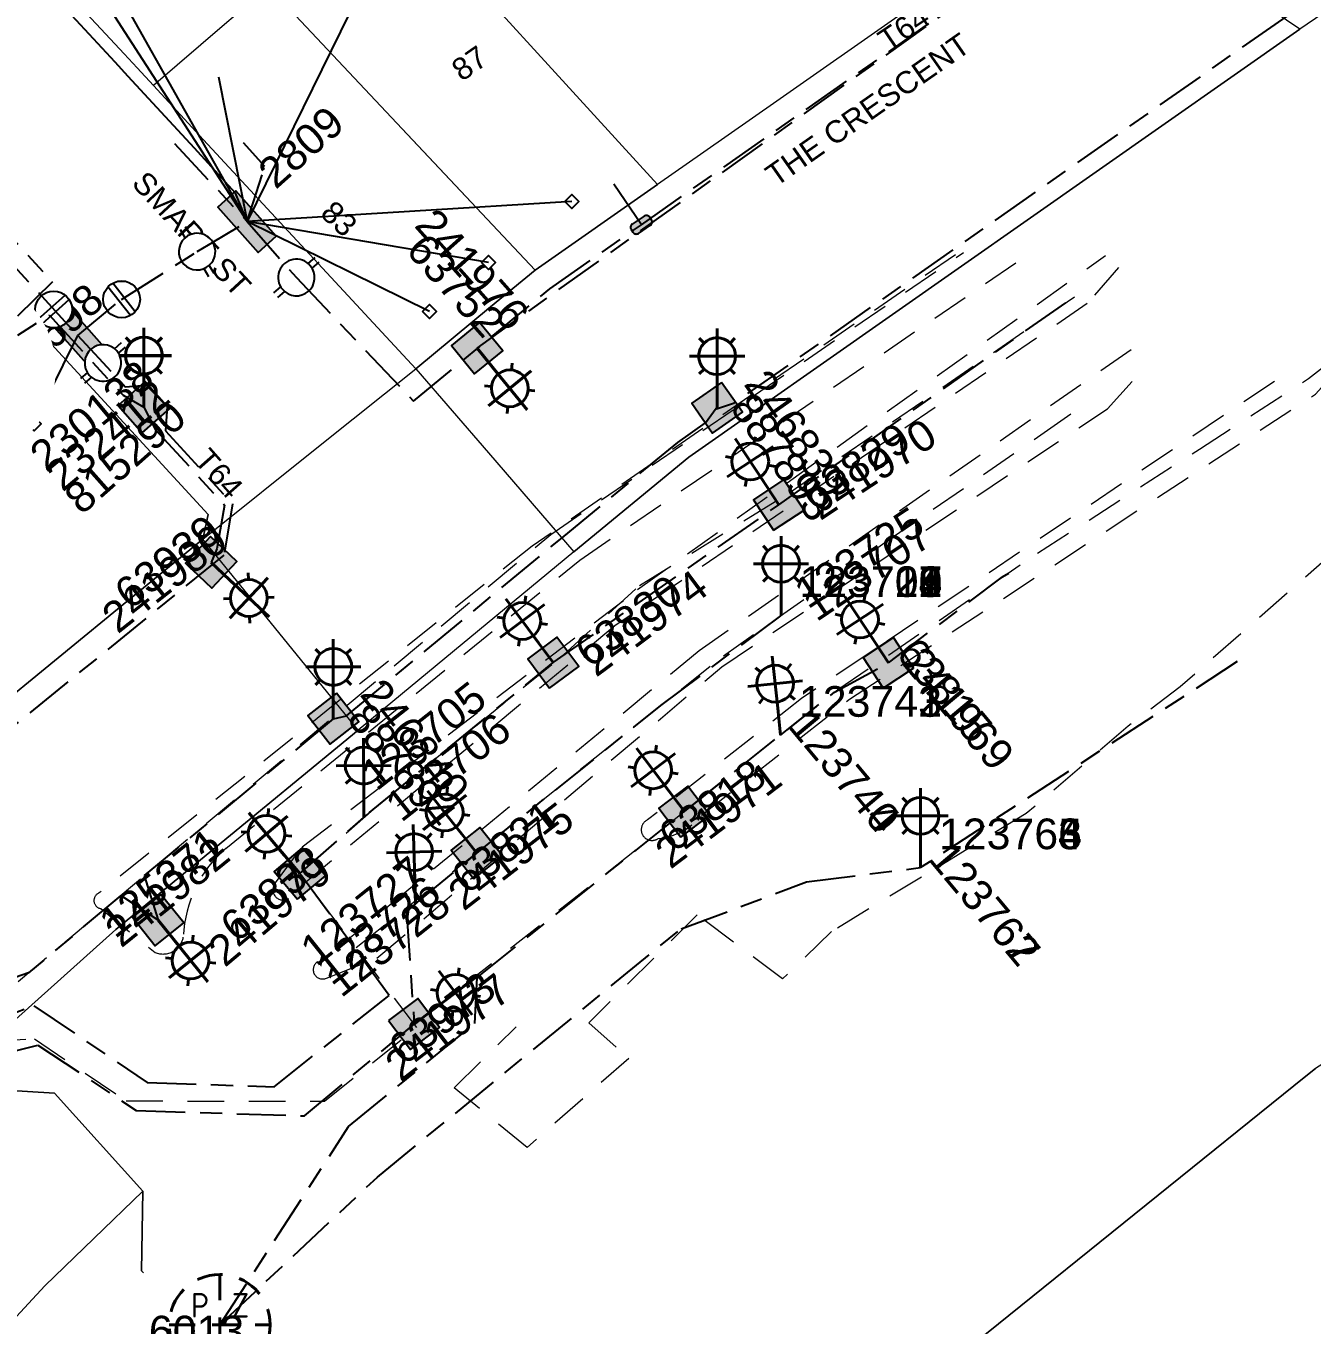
# Model space of a CAD drawing. Header units: metres. Extents: x 309980 to 311407, y 6249141 to 6251386.
# Drawn here: x 311013.8 to 311118.6, y 6250119.6 to 6250225.4 of the extents above; entities that cross this region are included whole.
import ezdxf
from ezdxf.enums import TextEntityAlignment as Align

# ---------------------------------------------------------------- set-up
doc = ezdxf.new("R2010")
doc.units = ezdxf.units.M
doc.linetypes.add('Cable Exist UG', pattern=[8.2, 4, -1.2, 1.8, -1.2])
doc.linetypes.add('Dash', pattern=[5, 3, -2])
doc.layers.get('0').update_dxf_attribs({"color": 6})
for name, color, linetype, lineweight in [('Cadastre Buildings_SP_EXT', 9, 'Continuous', 5), ('Cadastre Developer_SP_EXT', 9, 'Continuous', 5), ('Cadastre Land Parcels_SP_EXT', 9, 'Continuous', 5), ('Cadastre Roads_SP_EXT', 9, 'Continuous', 5)]:
    doc.layers.add(name, color=color, linetype=linetype, lineweight=lineweight)
for name, color, linetype in [('Equip_LV_EXT', 7, 'Continuous'), ('Equip_SL_EXT', 7, 'Continuous'), ('Equip_SP_SL_EXT', 7, 'Continuous'), ('Mains_LV_EXT', 7, 'Continuous'), ('Mains_SL_EXT', 7, 'Continuous'), ('Services_SP_EXT', 7, 'Continuous'), ('SupportsUG_SP_LV_EXT', 7, 'Continuous'), ('SupportsUG_SP_LV_SL_EXT', 7, 'Continuous')]:
    doc.layers.add(name, color=color, linetype=linetype)
doc.styles.add('COLUMN_LABEL', font='arial.ttf')
doc.styles.add('iecARIAL', font='arial.ttf', dxfattribs={"height": 2})
doc.styles.add('IESYMBOL1', font='isocp.shx')
doc.styles.add('POLE_LABEL', font='arial.ttf')
doc.styles.add('SLCP_LABEL', font='arial.ttf', dxfattribs={"height": 3.5})
doc.styles.get("Standard").update_dxf_attribs({"font": 'arial.ttf'})

# ---------------------------------------------------------------- blocks, each defined once
blk = doc.blocks.new('COLUMN_EXT')
blk.add_hatch(color=256).paths.add_polyline_path([(-1.49, 1.48), (-1.49, -1.49), (1.48, -1.49), (1.48, 1.48)])
blk.add_lwpolyline([(-1.49, -1.49), (1.48, -1.49), (1.48, 1.48), (-1.49, 1.48)], close=True)
for tag, height, style, flags, p in [('ASSET_NUM', 2.5, 'COLUMN_LABEL', 8, (2, 2)), ('STRUCTURE_PLANT_NUMBER', 0.2, 'POLE_LABEL', 9, (1.81, 0.03)), ('STREET_CODE', 0.2, 'COLUMN_LABEL', 9, (1.81, -0.2))]:
    blk.add_attdef(tag, text='', height=height, dxfattribs=dict(style=style, flags=flags)).set_placement(p, align=Align.MIDDLE_LEFT)
at = {"flags": 9}
for tag, p in [('COLUMN_TYPE', (1.81, -0.4)), ('OWNED_BY', (1.81, -0.6)), ('STATE', (1.81, -0.8)), ('USAGE', (1.81, -1)), ('STREETNAME', (1.81, -1.6)), ('SUBURB', (1.81, -1.8)), ('LEGEND', (1.81, -1.2)), ('LOCATION', (1.81, -1.4)), ('NOTES', (1.81, -2))]:
    blk.add_attdef(tag, text='', height=0.2, dxfattribs=at).set_placement(p, align=Align.MIDDLE_LEFT)
at = {"flags": 1}
blk.add_attdef('Z', (1.81, -2.35), '', height=0.2, dxfattribs=at)
blk = doc.blocks.new('PILLAR_EXT')
blk.add_hatch(color=256).paths.add_polyline_path([(-2.475, 0.99), (-2.475, -0.99), (2.475, -0.99), (2.475, 0.99)])
blk.add_lwpolyline([(-2.475, -0.99), (2.475, -0.99), (2.475, 0.99), (-2.475, 0.99)], close=True)
at = {"style": 'iecARIAL', "flags": 8}
blk.add_attdef('ASSET_NUM', (1.5, 3.5), '', height=2.5, dxfattribs=at)
for tag, p, flags in [('OWNED_BY', (0, -0.2), 9), ('STATE', (0, -0.4), 9), ('SUPPORT_TYPE', (0, -0.6), 9), ('USAGE', (0, -0.8), 9), ('LEGEND', (0, -1), 9), ('LOCATION', (0, -1.2), 9), ('STREETNAME', (0, -1.8), 9), ('SUBURB', (0, -2), 1), ('NOTES', (0, -1.4), 9), ('PARENT', (0, -1.6), 9)]:
    blk.add_attdef(tag, p, '', height=0.2, dxfattribs=dict(flags=flags))
blk = doc.blocks.new('SL_LANTERN_EXT')
at = {"lineweight": 40}
for p, q in [((0, 1.97), (0, 6.47)), ((-1.46, 5.68), (-1.06, 5.28)), ((1.46, 5.68), (1.06, 5.28)), ((-2.25, 4.22), (2.25, 4.22)), ((-1.46, 2.76), (-1.06, 3.16)), ((0, 0), (0, 2.72)), ((1.46, 2.76), (1.06, 3.16))]:
    blk.add_line(p, q, dxfattribs=at)
blk.add_circle((0, 4.22), 1.5, dxfattribs=at)
at = {"style": 'iecARIAL', "flags": 8}
blk.add_attdef('ASSET_NUM', (1.5, 1.5), '', height=2.5, dxfattribs=at)
for tag, p, height, flags in [('CONSTRUCTED_VOLTAGE', (0.98, -0.65), 0.2, 9), ('CONTROL_TYPE', (0.98, -0.85), 0.2, 9), ('LANTERN_PURPOSE', (0.98, -1.05), 0.2, 9), ('LANTERN_TYPE', (0.98, -1.25), 0.2, 9), ('LNUMBER', (2.18, -3.25), 2.5, 8), ('OPERATING_VOLTAGE', (0.98, -1.65), 0.2, 9), ('ORIENTATION', (0.98, -1.85), 0.2, 9), ('OWNED_BY', (0.98, -2.05), 0.2, 9), ('STATE', (0.98, -2.25), 0.2, 9), ('NO_PHASES', (0.98, -1.45), 0.2, 9), ('USAGE', (0.98, -2.45), 0.2, 9), ('CEXIST', (0.98, -2.65), 0.2, 9), ('CNEW', (0.98, -2.85), 0.2, 9), ('CNUMBER', (0.98, -3.05), 0.2, 9), ('CREMOVE', (0.98, -3.25), 0.2, 9), ('CREPLACE', (0.98, -3.45), 0.2, 9), ('LKINGHEIGHT', (0.98, -3.65), 0.2, 9), ('LBRACKET', (0.98, -3.85), 0.2, 9), ('LBRACKETVOCAB', (0.98, -4.05), 0.2, 9), ('LCATEGORY', (0.98, -4.25), 0.2, 9), ('LCHARGE1', (0.98, -4.45), 0.2, 9), ('LCHARGE1PERCENT', (0.98, -4.65), 0.2, 9), ('LCHARGE2', (0.98, -4.85), 0.2, 9), ('LCHARGE2PERCENT', (0.98, -5.05), 0.2, 9), ('LCHARGE3', (0.98, -5.25), 0.2, 9), ('LCHARGE3PERCENT', (0.98, -5.45), 0.2, 9), ('LEXIST', (0.98, -5.65), 0.2, 9), ('LLAMP', (0.98, -5.85), 0.2, 9), ('LLAMPVOCAB', (0.98, -6.05), 0.2, 9), ('LMAST', (0.98, -6.25), 0.2, 9), ('LMASTVOCAB', (0.98, -6.45), 0.2, 9), ('LNEW', (0.98, -6.65), 0.2, 9), ('LANTNUMBER', (0.98, -6.85), 0.2, 9), ('LOUTREACH', (0.98, -7.25), 0.2, 9), ('LOUTREACHVOCAB', (0.98, -7.45), 0.2, 9), ('LRATECODE', (0.98, -7.65), 0.2, 9), ('LREMOVE', (0.98, -7.85), 0.2, 9), ('LREPLACE', (0.98, -8.05), 0.2, 9), ('LTYPE', (0.98, -8.25), 0.2, 9), ('LTYPEVOCAB', (0.98, -8.45), 0.2, 9), ('LEGEND', (0.98, -8.65), 0.2, 9), ('STREETNAME', (0.98, -9.25), 0.2, 9), ('SUBURB', (0.98, -9.45), 0.2, 1), ('LOCATION', (0.98, -8.85), 0.2, 9), ('NOTES', (0.98, -9.05), 0.2, 9)]:
    blk.add_attdef(tag, p, '', height=height, dxfattribs=dict(flags=flags))
blk = doc.blocks.new('CCP_EXT')
at = {"flags": 9}
for tag, p in [('STATE', (0, -1.8)), ('USAGE', (0, -1.2)), ('LEGEND', (0, -1.4)), ('LIFE_SUPPORT', (0, -1.6)), ('NOTES', (0, -2))]:
    blk.add_attdef(tag, text='', height=0.2, dxfattribs=at).set_placement(p, align=Align.MIDDLE_LEFT)
blk.add_wipeout([(0, 0.57), (0.57, 0), (0, -0.57), (-0.57, 0)])
blk.add_lwpolyline([(-0.57, 0), (0, 0.57), (0.57, 0), (0, -0.57), (-0.57, 0)])
at = {"flags": 1}
blk.add_attdef('Z', (0, 0), '', height=0.2, dxfattribs=at)
at = {"flags": 9}
for tag, p in [('CCP_TYPE', (0, 0)), ('CONSTRUCTED_VOLTAGE', (0, -0.2)), ('OPERATING_VOLTAGE', (0, -0.6)), ('ORIENTATION', (0, -0.8)), ('OWNED_BY', (0, -1)), ('NO_PHASES', (0, -0.4))]:
    blk.add_attdef(tag, text='', height=0.2, dxfattribs=at).set_placement(p, align=Align.MIDDLE_LEFT)
blk = doc.blocks.new('LV_STJ_EXT')
h = blk.add_hatch(color=256)
edge = h.paths.add_edge_path()
edge.add_ellipse((-0.59, 0.13), major_axis=(0.226, 0.226), ratio=1, start_angle=45, end_angle=135)
edge.add_line((-0.91, 0.13), (-0.91, -0.13))
edge.add_ellipse((-0.59, -0.13), major_axis=(0.226, 0.226), ratio=1, start_angle=135, end_angle=225)
edge.add_line((-0.59, -0.45), (0.59, -0.45))
edge.add_ellipse((0.59, -0.13), major_axis=(-0.226, 0.226), ratio=1, start_angle=135, end_angle=225)
edge.add_line((0.91, -0.13), (0.91, 0.13))
edge.add_ellipse((0.59, 0.13), major_axis=(-0.226, 0.226), ratio=1, start_angle=225, end_angle=315)
edge.add_line((0.59, 0.45), (-0.59, 0.45))
blk.add_lwpolyline([(-0.91, 0.13), (-0.91, -0.13, 0.414214), (-0.59, -0.45), (0.59, -0.45, 0.414214), (0.91, -0.13), (0.91, 0.13, 0.414214), (0.59, 0.45), (-0.59, 0.45, 0.414214)], format="xyb", close=True)
at = {"flags": 1}
blk.add_attdef('Z', (0, 0), '', height=0.2, dxfattribs=at)
at = {"flags": 9}
for tag, p in [('ORIENTATION', (0, 0)), ('USAGE', (0, -0.2)), ('LEGEND', (0, -0.4)), ('NOTES', (0, -0.6))]:
    blk.add_attdef(tag, text='', height=0.2, dxfattribs=at).set_placement(p, align=Align.MIDDLE_LEFT)
blk = doc.blocks.new('LV_UG_LINKS_OPEN_EXT')
for p, q in [((-0.25, 1.47), (-0.25, 2.22)), ((0.25, 1.47), (0.25, 2.22)), ((-0.25, -1.47), (-0.25, -2.22)), ((0.25, -1.47), (0.25, -2.22))]:
    blk.add_line(p, q)
at = {"flags": 9}
for tag, p in [('ACTUAL_STATUS', (0, 0)), ('CONSTRUCTED_VOLTAGE', (0, -0.2)), ('OPERATING_VOLTAGE', (0, -0.6)), ('ORIENTATION', (0, -0.8)), ('STATE', (0, -1)), ('NO_PHASES', (0, -0.4)), ('SWITCH_TYPE', (0, -1.2)), ('USAGE', (0, -1.4)), ('NOTES', (0, -1.6))]:
    blk.add_attdef(tag, text='', height=0.2, dxfattribs=at).set_placement(p, align=Align.MIDDLE_LEFT)
at = {"flags": 1}
blk.add_attdef('Z', (0, 0), '', height=0.2, dxfattribs=at)
blk.add_wipeout([(-0.25, 1.47), (-0.43, 1.43), (-0.61, 1.36), (-0.77, 1.28), (-0.93, 1.17), (-1.07, 1.05), (-1.19, 0.9), (-1.29, 0.75), (-1.38, 0.58), (-1.44, 0.4), (-1.48, 0.22), (-1.49, 0.03), (-1.49, -0.16), (-1.45, -0.34), (-1.4, -0.52), (-1.32, -0.69), (-1.23, -0.85), (-1.11, -1), (-0.98, -1.13), (-0.83, -1.24), (-0.66, -1.34), (-0.49, -1.41), (-0.31, -1.46), (-0.13, -1.49), (0.06, -1.49), (0.25, -1.47), (0.43, -1.43), (0.61, -1.36), (0.77, -1.28), (0.93, -1.17), (1.07, -1.05), (1.19, -0.9), (1.29, -0.75), (1.38, -0.58), (1.44, -0.4), (1.48, -0.22), (1.49, -0.03), (1.49, 0.16), (1.45, 0.34), (1.4, 0.52), (1.32, 0.69), (1.23, 0.85), (1.11, 1), (0.98, 1.13), (0.83, 1.24), (0.66, 1.34), (0.49, 1.41), (0.31, 1.46), (0.13, 1.49), (-0.06, 1.49)])
blk.add_lwpolyline([(0, -1.49, 1), (0, 1.49, 1)], format="xyb", close=True)
blk = doc.blocks.new('LV_UG_LINKS_CLOSED_EXT')
blk.add_wipeout([(-1.06, 1.06), (-1.18, 0.92), (-1.29, 0.76), (-1.37, 0.59), (-1.43, 0.42), (-1.48, 0.23), (-1.49, 0.05), (-1.49, -0.14), (-1.46, -0.33), (-1.41, -0.51), (-1.33, -0.68), (-1.24, -0.84), (-1.12, -0.99), (-0.99, -1.12), (-0.84, -1.24), (-0.68, -1.33), (-0.51, -1.41), (-0.33, -1.46), (-0.14, -1.49), (0.05, -1.49), (0.23, -1.48), (0.42, -1.43), (0.59, -1.37), (0.76, -1.29), (0.92, -1.18), (1.06, -1.06), (1.18, -0.92), (1.29, -0.76), (1.37, -0.59), (1.43, -0.42), (1.48, -0.23), (1.49, -0.05), (1.49, 0.14), (1.46, 0.33), (1.41, 0.51), (1.33, 0.68), (1.24, 0.84), (1.12, 0.99), (0.99, 1.12), (0.84, 1.24), (0.68, 1.33), (0.51, 1.41), (0.33, 1.46), (0.14, 1.49), (-0.05, 1.49), (-0.23, 1.48), (-0.42, 1.43), (-0.59, 1.37), (-0.76, 1.29), (-0.92, 1.18)])
for p, q in [((-0.25, -1.48), (-0.25, 1.48)), ((0.25, -1.48), (0.25, 1.48))]:
    blk.add_line(p, q)
blk.add_circle((0, 0), 1.5)
at = {"flags": 9}
for tag, p in [('ACTUAL_STATUS', (0, 0)), ('CONSTRUCTED_VOLTAGE', (0, -0.2)), ('OPERATING_VOLTAGE', (0, -0.6)), ('ORIENTATION', (0, -0.8)), ('STATE', (0, -1)), ('NO_PHASES', (0, -0.4)), ('SWITCH_TYPE', (0, -1.2)), ('USAGE', (0, -1.4)), ('NOTES', (0, -1.6))]:
    blk.add_attdef(tag, text='', height=0.2, dxfattribs=at).set_placement(p, align=Align.MIDDLE_LEFT)
at = {"flags": 1}
blk.add_attdef('Z', (0, 0), '', height=0.2, dxfattribs=at)
blk = doc.blocks.new('SLCP_ZELL_EXT')
blk.add_wipeout([(-0.24, 7.5), (-0.71, 7.47), (-1.17, 7.41), (-1.64, 7.32), (-2.09, 7.21), (-2.54, 7.06), (-2.98, 6.89), (-3.41, 6.69), (-3.82, 6.46), (-4.22, 6.21), (-4.6, 5.93), (-4.96, 5.63), (-5.31, 5.31), (-5.63, 4.96), (-5.93, 4.6), (-6.21, 4.22), (-6.46, 3.82), (-6.69, 3.41), (-6.89, 2.98), (-7.06, 2.54), (-7.21, 2.09), (-7.32, 1.64), (-7.41, 1.17), (-7.47, 0.71), (-7.5, 0.24), (-7.5, -0.24), (-7.47, -0.71), (-7.41, -1.17), (-7.32, -1.64), (-7.21, -2.09), (-7.06, -2.54), (-6.89, -2.98), (-6.69, -3.41), (-6.46, -3.82), (-6.21, -4.22), (-5.93, -4.6), (-5.63, -4.96), (-5.31, -5.31), (-4.96, -5.63), (-4.6, -5.93), (-4.22, -6.21), (-3.82, -6.46), (-3.41, -6.69), (-2.98, -6.89), (-2.54, -7.06), (-2.09, -7.21), (-1.64, -7.32), (-1.17, -7.41), (-0.71, -7.47), (-0.24, -7.5), (0.24, -7.5), (0.71, -7.47), (1.17, -7.41), (1.64, -7.32), (2.09, -7.21), (2.54, -7.06), (2.98, -6.89), (3.41, -6.69), (3.82, -6.46), (4.22, -6.21), (4.6, -5.93), (4.96, -5.63), (5.31, -5.31), (5.63, -4.96), (5.93, -4.6), (6.21, -4.22), (6.46, -3.82), (6.69, -3.41), (6.89, -2.98), (7.06, -2.54), (7.21, -2.09), (7.32, -1.64), (7.41, -1.17), (7.47, -0.71), (7.5, -0.24), (7.5, 0.24), (7.47, 0.71), (7.41, 1.17), (7.32, 1.64), (7.21, 2.09), (7.06, 2.54), (6.89, 2.98), (6.69, 3.41), (6.46, 3.82), (6.21, 4.22), (5.93, 4.6), (5.63, 4.96), (5.31, 5.31), (4.96, 5.63), (4.6, 5.93), (4.22, 6.21), (3.82, 6.46), (3.41, 6.69), (2.98, 6.89), (2.54, 7.06), (2.09, 7.21), (1.64, 7.32), (1.17, 7.41), (0.71, 7.47), (0.24, 7.5)])
at = {"linetype": 'Dash', "lineweight": 40, "ltscale": 0.7}
for p, q in [((0, 4.11), (0, -4.11)), ((-4.11, 0), (4.11, 0))]:
    blk.add_line(p, q, dxfattribs=at)
blk.add_circle((0, 0), 4.11, dxfattribs=at)
at = {"lineweight": 40, "style": 'IESYMBOL1'}
for s, p in [('P', (-1.6, 0)), ('Z', (1.7, 0)), ('60', (-1.61, -3.31))]:
    blk.add_text(s, height=2, dxfattribs=at).set_placement(p, align=Align.BOTTOM_CENTER)
at = {"style": 'SLCP_LABEL'}
for tag, height, flags, p in [('ASSET_NUM', 2.5, 8, (2, 2)), ('STREET_CODE', 0.2, 9, (0, -0.2))]:
    blk.add_attdef(tag, text='', height=height, dxfattribs=dict(at, flags=flags)).set_placement(p, align=Align.MIDDLE_LEFT)
at = {"flags": 1}
blk.add_attdef('Z', (0, 0), '', height=0.2, dxfattribs=at)
at = {"flags": 9}
for tag, p in [('CONSTRUCTED_VOLTAGE', (0, -0.4)), ('CONTROL_TYPE', (0, -0.6)), ('OPERATING_VOLTAGE', (0, -1)), ('NO_PHASES', (0, -0.8)), ('ORIENTATION', (0, -1.2)), ('OWNED_BY', (0, -1.4)), ('STATE', (0, -2)), ('USAGE', (0, -1.6)), ('LOCATION', (0, -1.8)), ('NOTES', (0, -2.2))]:
    blk.add_attdef(tag, text='', height=0.2, dxfattribs=at).set_placement(p, align=Align.MIDDLE_LEFT)

msp = doc.modelspace()

# ---------------------------------------------------------------- linework, layer by layer
at = {"layer": 'Cadastre Developer_SP_EXT', "linetype": 'Dash'}
for points in [[(311103.85, 6250199.01), (311068.65, 6250174.47), (311037.93, 6250149.21)], [(311045.44, 6250144.07), (311068.06, 6250161.86), (311079.95, 6250171.32), (311096.22, 6250182.44), (311109.42, 6250190.91), (311118.32, 6250196.68), (311120.4, 6250198.31)], [(311068.86, 6250161.08), (311080.91, 6250170.54), (311118.87, 6250195.39), (311120.92, 6250197.66)], [(311038.29, 6250147.82), (311042.4, 6250149.43), (311070.52, 6250173.19), (311101.93, 6250194.2), (311104.62, 6250197.14)], [(311115.54, 6250196.44), (311077.01, 6250170.6), (311064.44, 6250160.7)], [(311040.7, 6250150.31), (311051.2, 6250158.56), (311059.38, 6250165.14), (311070.64, 6250174.08), (311083.61, 6250183.17), (311096.5, 6250192.08), (311099.91, 6250194.47)], [(311019.91, 6250153.48), (311024.32, 6250149.91)]]:
    msp.add_lwpolyline(points, dxfattribs=at)
for points in [[(311064.44, 6250160.7, 0.436812), (311064.06, 6250159.47)], [(311065.32, 6250159.19, 0.20112), (311068.86, 6250161.08)], [(311064.06, 6250159.47, 0.436821), (311065.32, 6250159.19)], [(311026.64, 6250151.24, -0.207445), (311030.09, 6250158.39)], [(311035.23, 6250154.31, -0.816623), (311034.07, 6250155.47)], [(311019.78, 6250154.76, 0.778285), (311019.91, 6250153.48)], [(311024.32, 6250149.91, 0.493234), (311026.64, 6250151.24)], [(311037.58, 6250149.15, 0.950491), (311038.29, 6250147.82)]]:
    msp.add_lwpolyline(points, format="xyb", dxfattribs=at)
at = {"layer": 'Cadastre Land Parcels_SP_EXT', "linetype": 'Continuous'}
for points in [[(311140.52, 6250240.77), (311117.62, 6250225.13), (311067.83, 6250190.27), (311058.46, 6250182.54), (311040.88, 6250168.03), (311028.79, 6250158.09), (311021.14, 6250151.79), (311006.86, 6250139.02), (311016.13, 6250138.43), (311023.32, 6250130.45), (311023.22, 6250123.97), (311026.13, 6250120.9), (311028.89, 6250117.99), (311015.57, 6250106.07), (311014.52, 6250105.01), (310991.43, 6250081.78)], [(310968.35, 6250018.66), (311039.2, 6250076.22), (311053.05, 6250087.42), (311118.09, 6250139.83), (311118.88, 6250140.46)]]:
    msp.add_lwpolyline(points, dxfattribs=at)
for points in [[(311065.26, 6250212.47), (311043.12, 6250236.72), (311033.59, 6250228.58), (311055.29, 6250205.5), (311065.26, 6250212.47)], [(311051.66, 6250202.51), (311055.29, 6250205.5), (311045.33, 6250216.1), (311033.59, 6250228.58), (311030.87, 6250226.27), (311029.97, 6250225.5), (311024.2, 6250220.53), (311028.28, 6250216.13), (311045.57, 6250197.47), (311051.66, 6250202.51)], [(311023.32, 6250130.45), (311016.13, 6250138.43), (311006.86, 6250139.02), (310976.25, 6250111.57), (310978.07, 6250100.02), (310982.21, 6250095.21), (310980.6, 6250093.77), (310984.47, 6250089.37), (311015.35, 6250122.74), (311023.32, 6250130.45)], [(311014.52, 6250105.01), (311015.57, 6250106.07), (311028.89, 6250117.99), (311026.13, 6250120.9), (311023.22, 6250123.97), (311023.32, 6250130.45), (311015.35, 6250122.74), (310984.47, 6250089.37), (310991.43, 6250081.78), (311014.52, 6250105.01)]]:
    msp.add_lwpolyline(points, close=True, dxfattribs=at)
at = {"layer": 'Cadastre Roads_SP_EXT', "linetype": 'Continuous'}
msp.add_lwpolyline([(311168.94, 6250158.51), (311164.93, 6250169.3), (311159.27, 6250187.02), (311158.8, 6250185.92), (311146.94, 6250158.33), (311146.22, 6250157.87), (311118.88, 6250140.46), (311118.09, 6250139.83), (311053.05, 6250087.42), (311057.64, 6250077.72), (311061.91, 6250068.68), (311070.19, 6250075.32), (311074.99, 6250079.16), (311078.6, 6250082.04), (311099.28, 6250098.53), (311103.52, 6250101.9), (311107.75, 6250105.27), (311126.27, 6250119.97), (311130.03, 6250122.94), (311157.2, 6250140.01), (311170.25, 6250148.2), (311173.14, 6250147.21), (311168.94, 6250158.51)], close=True, dxfattribs=at)
msp.add_lwpolyline([(311006.86, 6250139.02), (311021.14, 6250151.79), (311028.79, 6250158.09), (311040.88, 6250168.03), (311034.07, 6250176.4), (311028.22, 6250183.59), (311010.5, 6250169.07)], dxfattribs=at)
at = {"layer": 'Mains_LV_EXT', "linetype": 'Cable Exist UG'}
for points in [[(311063.95, 6250209.2), (311101.81, 6250235.67), (311104.67, 6250241.91), (311112.77, 6250264.63), (311114.32, 6250264.23), (311115.43, 6250268.51)], [(311031.82, 6250209.45), (311033.27, 6250213.94), (311031.53, 6250215.87)], [(311063.95, 6250209.2), (311061.55, 6250212.75)]]:
    msp.add_lwpolyline(points, dxfattribs=at)
at = {"layer": 'Mains_SL_EXT', "linetype": 'Cable Exist UG'}
for points in [[(311113.43, 6250236.2), (311113.5, 6250234.85), (311118.59, 6250227.58), (311118.03, 6250227.22), (311118.03, 6250227.22), (311116.19, 6250225.96), (311071.46, 6250194.64), (311070.07, 6250194.18)], [(311075.15, 6250186.38), (311098.84, 6250203.06)], [(311023.41, 6250194.33), (311024.36, 6250192.49), (311029.99, 6250186.36), (311029.35, 6250182.79), (311028.9, 6250181.68)], [(311038.87, 6250168.93), (311039.93, 6250169.19), (311039.93, 6250169.19), (311057.5, 6250183.7), (311066.92, 6250191.47), (311069.19, 6250193.06), (311070.05, 6250194.26)], [(311056.77, 6250173.53), (311075.15, 6250186.38)], [(311084.08, 6250173.51), (311093.38, 6250180.5), (311093.89, 6250180.82)], [(311050.55, 6250158.01), (311065.54, 6250170.03), (311075.33, 6250177.36)], [(311041.34, 6250160.91), (311041.56, 6250161.1), (311041.8, 6250161.31), (311056.77, 6250173.53)], [(311075.29, 6250167.61), (311079.69, 6250171.11), (311084.08, 6250173.51)], [(311112.51, 6250173.6), (311086.7, 6250156.82)], [(311038.85, 6250168.95), (311023.45, 6250156.17), (311024.57, 6250152.54)], [(311067.46, 6250161.39), (311071.7, 6250164.76), (311075.29, 6250167.61)], [(311036.12, 6250156.34), (311041.34, 6250160.91)], [(311045.55, 6250153.87), (311050.55, 6250158.01)], [(311045.55, 6250153.87), (311044.8, 6250153.24), (311045.44, 6250144.07)]]:
    msp.add_lwpolyline(points, dxfattribs=at)
at = {"layer": 'Services_SP_EXT'}
msp.add_lwpolyline([(311044.77, 6250235.81), (311031.82, 6250209.45)], dxfattribs=at)

# ---------------------------------------------------------------- block references
at = {"layer": 'Equip_LV_EXT', "rotation": 33.8646250083664}
msp.add_blockref('LV_STJ_EXT', (311063.95, 6250209.2), dxfattribs=at)
at = {"layer": 'Equip_SP_SL_EXT'}
ref = msp.add_blockref('SL_LANTERN_EXT', (311050.56, 6250199.14), dxfattribs=dict(at, rotation=219.2127560130452))
ref.add_attrib('ASSET_NUM', '63752', dxfattribs={"layer": '0', "height": 2.5, "rotation": 311.686, "style": 'iecARIAL'}).set_placement((311052.06, 6250200.64), align=Align.MIDDLE_RIGHT)
ref = msp.add_blockref('SL_LANTERN_EXT', (311023.41, 6250194.33), dxfattribs=at)
ref.add_attrib('ASSET_NUM', '230138', dxfattribs={"layer": '0', "height": 2.5, "rotation": 39.7157, "style": 'iecARIAL'}).set_placement((311024.91, 6250195.83), align=Align.BOTTOM_RIGHT)
ref = msp.add_blockref('SL_LANTERN_EXT', (311023.42, 6250194.31), dxfattribs=at)
ref.add_attrib('ASSET_NUM', '232412', dxfattribs={"layer": '0', "height": 2.5, "rotation": 39.9739, "style": 'iecARIAL'}).set_placement((311024.92, 6250195.81), align=Align.MIDDLE_RIGHT)
ref = msp.add_blockref('SL_LANTERN_EXT', (311070.12, 6250194.28), dxfattribs=at)
ref.add_attrib('ASSET_NUM', '246839', dxfattribs={"layer": '0', "height": 2.5, "rotation": 305.2331, "style": 'iecARIAL'}).set_placement((311071.62, 6250195.78), align=Align.BOTTOM_LEFT)
ref = msp.add_blockref('SL_LANTERN_EXT', (311075.15, 6250186.38), dxfattribs=dict(at, rotation=33.419445896118))
ref.add_attrib('ASSET_NUM', '63829', dxfattribs={"layer": '0', "height": 2.5, "rotation": 33.4194, "style": 'iecARIAL'}).set_placement((311076.65, 6250187.88), align=Align.TOP_LEFT)
ref = msp.add_blockref('SL_LANTERN_EXT', (311075.33, 6250177.36), dxfattribs=at)
ref.add_attrib('ASSET_NUM', '123725', dxfattribs={"layer": '0', "height": 2.5, "rotation": 33.5677, "style": 'iecARIAL'}).set_placement((311076.83, 6250178.87), align=Align.MIDDLE_LEFT)
ref = msp.add_blockref('SL_LANTERN_EXT', (311028.9, 6250181.68), dxfattribs=dict(at, rotation=226.7195762883038))
ref.add_attrib('ASSET_NUM', '63939', dxfattribs={"layer": '0', "height": 2.5, "rotation": 38.2373, "style": 'iecARIAL'}).set_placement((311030.4, 6250183.18), align=Align.BOTTOM_RIGHT)
ref = msp.add_blockref('SL_LANTERN_EXT', (311075.33, 6250177.36), dxfattribs=at)
ref.add_attrib('ASSET_NUM', '123707', dxfattribs={"layer": '0', "height": 2.5, "rotation": 33.9335, "style": 'iecARIAL'}).set_placement((311076.83, 6250178.87), align=Align.TOP_LEFT)
ref = msp.add_blockref('SL_LANTERN_EXT', (311075.33, 6250177.36), dxfattribs=at)
ref.add_attrib('ASSET_NUM', '123708', (311076.83, 6250178.87), dxfattribs={"layer": '0', "height": 2.5, "style": 'iecARIAL'})
ref = msp.add_blockref('SL_LANTERN_EXT', (311075.33, 6250177.36), dxfattribs=at)
ref.add_attrib('ASSET_NUM', '123709', (311076.83, 6250178.87), dxfattribs={"layer": '0', "height": 2.5, "style": 'iecARIAL'})
ref = msp.add_blockref('SL_LANTERN_EXT', (311075.33, 6250177.36), dxfattribs=at)
ref.add_attrib('ASSET_NUM', '123710', (311076.83, 6250178.87), dxfattribs={"layer": '0', "height": 2.5, "style": 'iecARIAL'})
ref = msp.add_blockref('SL_LANTERN_EXT', (311075.33, 6250177.36), dxfattribs=at)
ref.add_attrib('ASSET_NUM', '123711', (311076.83, 6250178.87), dxfattribs={"layer": '0', "height": 2.5, "style": 'iecARIAL'})
ref = msp.add_blockref('SL_LANTERN_EXT', (311075.33, 6250177.36), dxfattribs=at)
ref.add_attrib('ASSET_NUM', '123712', (311076.83, 6250178.87), dxfattribs={"layer": '0', "height": 2.5, "style": 'iecARIAL'})
ref = msp.add_blockref('SL_LANTERN_EXT', (311075.33, 6250177.36), dxfattribs=at)
ref.add_attrib('ASSET_NUM', '123713', (311076.83, 6250178.87), dxfattribs={"layer": '0', "height": 2.5, "style": 'iecARIAL'})
ref = msp.add_blockref('SL_LANTERN_EXT', (311075.33, 6250177.36), dxfattribs=at)
ref.add_attrib('ASSET_NUM', '123714', (311076.83, 6250178.87), dxfattribs={"layer": '0', "height": 2.5, "style": 'iecARIAL'})
ref = msp.add_blockref('SL_LANTERN_EXT', (311075.33, 6250177.36), dxfattribs=at)
ref.add_attrib('ASSET_NUM', '123715', (311076.83, 6250178.87), dxfattribs={"layer": '0', "height": 2.5, "style": 'iecARIAL'})
ref = msp.add_blockref('SL_LANTERN_EXT', (311075.33, 6250177.36), dxfattribs=at)
ref.add_attrib('ASSET_NUM', '123716', (311076.83, 6250178.87), dxfattribs={"layer": '0', "height": 2.5, "style": 'iecARIAL'})
ref = msp.add_blockref('SL_LANTERN_EXT', (311075.33, 6250177.36), dxfattribs=at)
ref.add_attrib('ASSET_NUM', '123717', (311076.83, 6250178.87), dxfattribs={"layer": '0', "height": 2.5, "style": 'iecARIAL'})
ref = msp.add_blockref('SL_LANTERN_EXT', (311075.33, 6250177.36), dxfattribs=at)
ref.add_attrib('ASSET_NUM', '123718', (311076.83, 6250178.87), dxfattribs={"layer": '0', "height": 2.5, "style": 'iecARIAL'})
ref = msp.add_blockref('SL_LANTERN_EXT', (311075.33, 6250177.36), dxfattribs=at)
ref.add_attrib('ASSET_NUM', '123719', (311076.83, 6250178.87), dxfattribs={"layer": '0', "height": 2.5, "style": 'iecARIAL'})
ref = msp.add_blockref('SL_LANTERN_EXT', (311075.33, 6250177.36), dxfattribs=at)
ref.add_attrib('ASSET_NUM', '123720', (311076.83, 6250178.87), dxfattribs={"layer": '0', "height": 2.5, "style": 'iecARIAL'})
ref = msp.add_blockref('SL_LANTERN_EXT', (311075.33, 6250177.36), dxfattribs=at)
ref.add_attrib('ASSET_NUM', '123721', (311076.83, 6250178.87), dxfattribs={"layer": '0', "height": 2.5, "style": 'iecARIAL'})
ref = msp.add_blockref('SL_LANTERN_EXT', (311075.33, 6250177.36), dxfattribs=at)
ref.add_attrib('ASSET_NUM', '123722', (311076.83, 6250178.87), dxfattribs={"layer": '0', "height": 2.5, "style": 'iecARIAL'})
ref = msp.add_blockref('SL_LANTERN_EXT', (311075.33, 6250177.36), dxfattribs=at)
ref.add_attrib('ASSET_NUM', '123723', (311076.83, 6250178.87), dxfattribs={"layer": '0', "height": 2.5, "style": 'iecARIAL'})
ref = msp.add_blockref('SL_LANTERN_EXT', (311075.33, 6250177.36), dxfattribs=at)
ref.add_attrib('ASSET_NUM', '123724', (311076.83, 6250178.87), dxfattribs={"layer": '0', "height": 2.5, "style": 'iecARIAL'})
ref = msp.add_blockref('SL_LANTERN_EXT', (311056.77, 6250173.53), dxfattribs=dict(at, rotation=36.68676045927192))
ref.add_attrib('ASSET_NUM', '63830', dxfattribs={"layer": '0', "height": 2.5, "rotation": 36.6863, "style": 'iecARIAL'}).set_placement((311058.27, 6250175.03), align=Align.TOP_LEFT)
ref = msp.add_blockref('SL_LANTERN_EXT', (311084.08, 6250173.51), dxfattribs=dict(at, rotation=33.25437948371117))
ref.add_attrib('ASSET_NUM', '63815', dxfattribs={"layer": '0', "height": 2.5, "rotation": 309.89, "style": 'iecARIAL'}).set_placement((311085.58, 6250175.01), align=Align.MIDDLE_LEFT)
ref = msp.add_blockref('SL_LANTERN_EXT', (311038.85, 6250168.95), dxfattribs=at)
ref.add_attrib('ASSET_NUM', '246840', dxfattribs={"layer": '0', "height": 2.5, "rotation": 308.2665, "style": 'iecARIAL'}).set_placement((311040.35, 6250170.45), align=Align.BOTTOM_LEFT)
ref = msp.add_blockref('SL_LANTERN_EXT', (311075.29, 6250167.61), dxfattribs=dict(at, rotation=5.937989075645064))
ref.add_attrib('ASSET_NUM', '123744', dxfattribs={"layer": '0', "height": 2.5, "rotation": 309.89, "style": 'iecARIAL'}).set_placement((311076.79, 6250169.11), align=Align.MIDDLE_LEFT)
ref = msp.add_blockref('SL_LANTERN_EXT', (311075.29, 6250167.61), dxfattribs=dict(at, rotation=5.937989075645064))
ref.add_attrib('ASSET_NUM', '123743', (311076.79, 6250169.11), dxfattribs={"layer": '0', "height": 2.5, "style": 'iecARIAL'})
ref = msp.add_blockref('SL_LANTERN_EXT', (311075.29, 6250167.61), dxfattribs=dict(at, rotation=5.937989075645064))
ref.add_attrib('ASSET_NUM', '123742', (311076.79, 6250169.11), dxfattribs={"layer": '0', "height": 2.5, "style": 'iecARIAL'})
ref = msp.add_blockref('SL_LANTERN_EXT', (311075.29, 6250167.61), dxfattribs=dict(at, rotation=5.937989075645064))
ref.add_attrib('ASSET_NUM', '123741', (311076.79, 6250169.11), dxfattribs={"layer": '0', "height": 2.5, "style": 'iecARIAL'})
ref = msp.add_blockref('SL_LANTERN_EXT', (311075.29, 6250167.61), dxfattribs=dict(at, rotation=5.937989075645064))
ref.add_attrib('ASSET_NUM', '123740', dxfattribs={"layer": '0', "height": 2.5, "rotation": 309.89, "style": 'iecARIAL'}).set_placement((311076.79, 6250169.11), align=Align.MIDDLE_LEFT)
ref = msp.add_blockref('SL_LANTERN_EXT', (311041.34, 6250160.91), dxfattribs=dict(at, rotation=0.2151865776284154))
ref.add_attrib('ASSET_NUM', '123705', dxfattribs={"layer": '0', "height": 2.5, "rotation": 38.1281, "style": 'iecARIAL'}).set_placement((311042.84, 6250162.41), align=Align.BOTTOM_LEFT)
ref = msp.add_blockref('SL_LANTERN_EXT', (311041.34, 6250160.91), dxfattribs=dict(at, rotation=0.2151865776284154))
ref.add_attrib('ASSET_NUM', '123706', dxfattribs={"layer": '0', "height": 2.5, "rotation": 38.1281, "style": 'iecARIAL'}).set_placement((311042.84, 6250162.41), align=Align.TOP_LEFT)
ref = msp.add_blockref('SL_LANTERN_EXT', (311067.46, 6250161.39), dxfattribs=dict(at, rotation=37.19896653898249))
ref.add_attrib('ASSET_NUM', '63818', dxfattribs={"layer": '0', "height": 2.5, "rotation": 37.0822, "style": 'iecARIAL'}).set_placement((311068.96, 6250162.9), align=Align.TOP_CENTER)
ref = msp.add_blockref('SL_LANTERN_EXT', (311050.55, 6250158.01), dxfattribs=dict(at, rotation=38.53750508322623))
ref.add_attrib('ASSET_NUM', '63821', dxfattribs={"layer": '0', "height": 2.5, "rotation": 37.7274, "style": 'iecARIAL'}).set_placement((311052.05, 6250159.51), align=Align.TOP_CENTER)
ref = msp.add_blockref('SL_LANTERN_EXT', (311036.12, 6250156.34), dxfattribs=dict(at, rotation=40.08412734735239))
ref.add_attrib('ASSET_NUM', '63833', dxfattribs={"layer": '0', "height": 2.5, "rotation": 40.084, "style": 'iecARIAL'}).set_placement((311037.62, 6250157.84), align=Align.MIDDLE_RIGHT)
ref = msp.add_blockref('SL_LANTERN_EXT', (311086.7, 6250156.82), dxfattribs=at)
ref.add_attrib('ASSET_NUM', '123762', dxfattribs={"layer": '0', "height": 2.5, "rotation": 309.89, "style": 'iecARIAL'}).set_placement((311088.2, 6250158.32), align=Align.MIDDLE_LEFT)
ref = msp.add_blockref('SL_LANTERN_EXT', (311086.7, 6250156.82), dxfattribs=at)
ref.add_attrib('ASSET_NUM', '123763', (311088.2, 6250158.32), dxfattribs={"layer": '0', "height": 2.5, "style": 'iecARIAL'})
ref = msp.add_blockref('SL_LANTERN_EXT', (311086.7, 6250156.82), dxfattribs=at)
ref.add_attrib('ASSET_NUM', '123764', (311088.2, 6250158.32), dxfattribs={"layer": '0', "height": 2.5, "style": 'iecARIAL'})
ref = msp.add_blockref('SL_LANTERN_EXT', (311086.7, 6250156.82), dxfattribs=at)
ref.add_attrib('ASSET_NUM', '123765', (311088.2, 6250158.32), dxfattribs={"layer": '0', "height": 2.5, "style": 'iecARIAL'})
ref = msp.add_blockref('SL_LANTERN_EXT', (311086.7, 6250156.82), dxfattribs=at)
ref.add_attrib('ASSET_NUM', '123766', (311088.2, 6250158.32), dxfattribs={"layer": '0', "height": 2.5, "style": 'iecARIAL'})
ref = msp.add_blockref('SL_LANTERN_EXT', (311086.7, 6250156.82), dxfattribs=at)
ref.add_attrib('ASSET_NUM', '123767', dxfattribs={"layer": '0', "height": 2.5, "rotation": 309.89, "style": 'iecARIAL'}).set_placement((311088.2, 6250158.32), align=Align.MIDDLE_LEFT)
ref = msp.add_blockref('SL_LANTERN_EXT', (311024.57, 6250152.54), dxfattribs=dict(at, rotation=218.8367047135073))
ref.add_attrib('ASSET_NUM', '125371', dxfattribs={"layer": '0', "height": 2.5, "rotation": 38.9092, "style": 'iecARIAL'}).set_placement((311026.07, 6250154.04), align=Align.BOTTOM_CENTER)
ref = msp.add_blockref('SL_LANTERN_EXT', (311045.55, 6250153.87), dxfattribs=dict(at, rotation=1.598443113596875))
ref.add_attrib('ASSET_NUM', '123727', dxfattribs={"layer": '0', "height": 2.5, "rotation": 38.5522, "style": 'iecARIAL'}).set_placement((311047.05, 6250155.37), align=Align.BOTTOM_RIGHT)
ref = msp.add_blockref('SL_LANTERN_EXT', (311045.55, 6250153.87), dxfattribs=dict(at, rotation=1.598443113596875))
ref.add_attrib('ASSET_NUM', '123726', dxfattribs={"layer": '0', "height": 2.5, "rotation": 38.5522, "style": 'iecARIAL'}).set_placement((311047.05, 6250155.37), align=Align.MIDDLE_RIGHT)
ref = msp.add_blockref('SL_LANTERN_EXT', (311045.55, 6250153.87), dxfattribs=dict(at, rotation=1.598443113596875))
ref.add_attrib('ASSET_NUM', '123728', dxfattribs={"layer": '0', "height": 2.5, "rotation": 38.5522, "style": 'iecARIAL'}).set_placement((311047.05, 6250155.37), align=Align.TOP_RIGHT)
ref = msp.add_blockref('SL_LANTERN_EXT', (311045.44, 6250144.07), dxfattribs=dict(at, rotation=307.0459946181691))
ref.add_attrib('ASSET_NUM', '63973', dxfattribs={"layer": '0', "height": 2.5, "rotation": 37.4671, "style": 'iecARIAL'}).set_placement((311046.94, 6250145.57), align=Align.TOP_CENTER)
at = {"layer": 'SupportsUG_SP_LV_EXT'}
ref = msp.add_blockref('PILLAR_EXT', (311031.82, 6250209.45), dxfattribs=dict(at, rotation=131.6131113915393))
ref.add_attrib('ASSET_NUM', '2809', dxfattribs={"layer": '0', "height": 2.5, "rotation": 41.7222, "style": 'iecARIAL'}).set_placement((311033.32, 6250212.95), align=Align.MIDDLE_LEFT)
ref = msp.add_blockref('PILLAR_EXT', (311018.02, 6250200.18), dxfattribs=dict(at, rotation=311.5090902888974))
ref.add_attrib('ASSET_NUM', '698', dxfattribs={"layer": '0', "height": 2.5, "rotation": 41.5453, "style": 'iecARIAL'}).set_placement((311019.52, 6250203.68), align=Align.MIDDLE_RIGHT)
at = {"layer": 'SupportsUG_SP_LV_SL_EXT'}
ref = msp.add_blockref('COLUMN_EXT', (311050.56, 6250199.14), dxfattribs=dict(at, rotation=219.2127560130452))
ref.add_attrib('ASSET_NUM', '241976', dxfattribs={"layer": '0', "height": 2.5, "rotation": 311.686, "style": 'COLUMN_LABEL'}).set_placement((311052.56, 6250199.89), align=Align.BOTTOM_RIGHT)
ref = msp.add_blockref('COLUMN_EXT', (311023.41, 6250194.33), dxfattribs=dict(at, rotation=311.5090903291322))
ref.add_attrib('ASSET_NUM', '815290', dxfattribs={"layer": '0', "height": 2.5, "rotation": 41.5453, "style": 'COLUMN_LABEL'}).set_placement((311025.41, 6250195.08), align=Align.TOP_RIGHT)
ref = msp.add_blockref('COLUMN_EXT', (311070.12, 6250194.28), dxfattribs=dict(at, rotation=214.964216528564))
ref.add_attrib('ASSET_NUM', '887893', dxfattribs={"layer": '0', "height": 2.5, "rotation": 305.2331, "style": 'COLUMN_LABEL'}).set_placement((311072.12, 6250195.03), align=Align.MIDDLE_LEFT)
ref = msp.add_blockref('COLUMN_EXT', (311075.15, 6250186.38), dxfattribs=dict(at, rotation=33.419445896118))
ref.add_attrib('ASSET_NUM', '241970', dxfattribs={"layer": '0', "height": 2.5, "rotation": 33.4194, "style": 'COLUMN_LABEL'}).set_placement((311077.15, 6250187.13), align=Align.TOP_LEFT)
ref = msp.add_blockref('COLUMN_EXT', (311028.9, 6250181.68), dxfattribs=dict(at, rotation=226.7195762883038))
ref.add_attrib('ASSET_NUM', '241980', dxfattribs={"layer": '0', "height": 2.5, "rotation": 38.2373, "style": 'COLUMN_LABEL'}).set_placement((311030.9, 6250182.43), align=Align.BOTTOM_RIGHT)
ref = msp.add_blockref('COLUMN_EXT', (311056.77, 6250173.53), dxfattribs=dict(at, rotation=36.68676045927192))
ref.add_attrib('ASSET_NUM', '241974', dxfattribs={"layer": '0', "height": 2.5, "rotation": 36.6863, "style": 'COLUMN_LABEL'}).set_placement((311058.77, 6250174.28), align=Align.TOP_LEFT)
ref = msp.add_blockref('COLUMN_EXT', (311084.08, 6250173.51), dxfattribs=dict(at, rotation=33.25437948371117))
ref.add_attrib('ASSET_NUM', '241969', dxfattribs={"layer": '0', "height": 2.5, "rotation": 309.89, "style": 'COLUMN_LABEL'}).set_placement((311086.08, 6250174.26), align=Align.MIDDLE_LEFT)
ref = msp.add_blockref('COLUMN_EXT', (311038.85, 6250168.95), dxfattribs=dict(at, rotation=217.7253007458384))
ref.add_attrib('ASSET_NUM', '887894', dxfattribs={"layer": '0', "height": 2.5, "rotation": 308.2665, "style": 'COLUMN_LABEL'}).set_placement((311040.85, 6250169.7), align=Align.MIDDLE_LEFT)
ref = msp.add_blockref('COLUMN_EXT', (311067.46, 6250161.39), dxfattribs=dict(at, rotation=37.19896653898249))
ref.add_attrib('ASSET_NUM', '241971', dxfattribs={"layer": '0', "height": 2.5, "rotation": 37.0822, "style": 'COLUMN_LABEL'}).set_placement((311069.46, 6250162.14), align=Align.TOP_CENTER)
ref = msp.add_blockref('COLUMN_EXT', (311050.55, 6250158.01), dxfattribs=dict(at, rotation=38.53750508322623))
ref.add_attrib('ASSET_NUM', '241975', dxfattribs={"layer": '0', "height": 2.5, "rotation": 37.7274, "style": 'COLUMN_LABEL'}).set_placement((311052.55, 6250158.76), align=Align.TOP_CENTER)
ref = msp.add_blockref('COLUMN_EXT', (311024.57, 6250152.54), dxfattribs=dict(at, rotation=218.8367047135073))
ref.add_attrib('ASSET_NUM', '241982', dxfattribs={"layer": '0', "height": 2.5, "rotation": 38.9092, "style": 'COLUMN_LABEL'}).set_placement((311026.57, 6250153.29), align=Align.BOTTOM_CENTER)
ref = msp.add_blockref('COLUMN_EXT', (311036.12, 6250156.34), dxfattribs=dict(at, rotation=40.08412734735239))
ref.add_attrib('ASSET_NUM', '241979', dxfattribs={"layer": '0', "height": 2.5, "rotation": 40.084, "style": 'COLUMN_LABEL'}).set_placement((311038.12, 6250157.09), align=Align.MIDDLE_RIGHT)
ref = msp.add_blockref('COLUMN_EXT', (311045.44, 6250144.07), dxfattribs=dict(at, rotation=307.0459946181691))
ref.add_attrib('ASSET_NUM', '241977', dxfattribs={"layer": '0', "height": 2.5, "rotation": 37.4671, "style": 'COLUMN_LABEL'}).set_placement((311047.44, 6250144.82), align=Align.TOP_CENTER)

# ---------------------------------------------------------------- texts
at = {"layer": 'Cadastre Land Parcels_SP_EXT'}
for s, rotation, p in [('87', 34.9683, (311049.32, 6250220.82)), ('83', 316.8126, (311037.69, 6250210))]:
    msp.add_text(s, height=1.8, rotation=rotation, dxfattribs=at).set_placement(p)
at = {"layer": 'Cadastre Roads_SP_EXT'}
for s, rotation, p in [('THE CRESCENT', 34.9897, (311074.9, 6250212.24)), ('SMART ST', 312.7325, (311022.33, 6250212.51))]:
    msp.add_text(s, height=1.8, rotation=rotation, dxfattribs=at).set_placement(p)
at = {"layer": 'Mains_LV_EXT'}
for rotation, p in [(33.8642, (311084.04, 6250223.25)), (311.4394, (311027.42, 6250189.96))]:
    msp.add_text('T64', height=1.8, rotation=rotation, dxfattribs=at).set_placement(p)

# ---------------------------------------------------------------- next in the draw order: block references
at = {"layer": 'Services_SP_EXT'}
for p in [(311058.29, 6250211.09), (311051.49, 6250206.11), (311046.68, 6250202.13), (311014.48, 6250192.97)]:
    msp.add_blockref('CCP_EXT', p, dxfattribs=at)

# ---------------------------------------------------------------- next in the draw order: linework, layer by layer
at = {"layer": 'Cadastre Buildings_SP_EXT', "linetype": 'Continuous'}
msp.add_lwpolyline([(311028.22, 6250183.59), (311028.65, 6250185.6), (310996.76, 6250220.23), (310978.79, 6250204), (311010.5, 6250169.07), (311028.22, 6250183.59)], close=True, dxfattribs=at)
at = {"layer": 'Cadastre Developer_SP_EXT', "linetype": 'Dash'}
for points in [[(311139.45, 6250210.44), (311127.86, 6250189.05), (311107.86, 6250171.54), (311103.63, 6250168.34), (311095.32, 6250161.23), (311079.45, 6250151.61), (311075.45, 6250147.75), (311068.5, 6250152.97), (311059.66, 6250144.17), (311062.93, 6250141.28), (311054.64, 6250134.02), (311048.69, 6250138.89), (311053.76, 6250143.84)], [(310943.47, 6250081.96), (310965.62, 6250102.09), (310991.5, 6250127.19), (311010.55, 6250142.31), (311009.35, 6250144.34), (311056.57, 6250183.97), (311090.2, 6250206.93)], [(311089.54, 6250206.76), (311055.04, 6250183.01), (311019.78, 6250154.76)], [(311030.09, 6250158.39), (311058.94, 6250181.88), (311094.77, 6250206.3)], [(311034.07, 6250155.47), (311036.31, 6250158.5), (311063.63, 6250179.47), (311101.78, 6250206.69)], [(311102.84, 6250205.71), (311100.28, 6250202.77), (311061.8, 6250176.51), (311035.67, 6250154.86)], [(311010.81, 6250142.68), (311014.5, 6250142.87), (311021.96, 6250137.81), (311038.13, 6250137.79), (311045.65, 6250143.79), (311036.12, 6250156.34), (311042.66, 6250162.06), (311057.59, 6250174.13), (311063.8, 6250179.81), (311076.17, 6250187.47), (311099.32, 6250203.39)]]:
    msp.add_lwpolyline(points, dxfattribs=at)
at = {"layer": 'Cadastre Roads_SP_EXT', "linetype": 'Continuous'}
for points in [[(311117.62, 6250225.13), (311107.84, 6250231.75), (311100.22, 6250236.91), (311098.17, 6250235.49), (311085.11, 6250226.36), (311074.98, 6250219.26), (311069.05, 6250215.12), (311065.26, 6250212.47), (311055.29, 6250205.5), (311051.67, 6250202.51), (311045.57, 6250197.47), (311051.49, 6250190.61), (311058.46, 6250182.54), (311067.83, 6250190.27), (311117.62, 6250225.13)], [(311017.23, 6250228.06), (311011.54, 6250234.2), (311004.92, 6250227.94), (310996.76, 6250220.23), (311028.65, 6250185.6), (311028.22, 6250183.59), (311037.91, 6250191.34), (311045.57, 6250197.47), (311028.28, 6250216.13), (311024.2, 6250220.53), (311022.86, 6250221.97), (311021.81, 6250223.11), (311017.23, 6250228.06)]]:
    msp.add_lwpolyline(points, close=True, dxfattribs=at)
at = {"layer": 'Mains_SL_EXT', "linetype": 'Cable Exist UG'}
msp.add_lwpolyline([(311050.56, 6250199.14), (311092.84, 6250229.42)], dxfattribs=at)
at = {"layer": 'Services_SP_EXT'}
msp.add_lwpolyline([(311058.29, 6250211.09), (311031.82, 6250209.45)], dxfattribs=at)

# ---------------------------------------------------------------- next in the draw order: block references
at = {"layer": 'Equip_LV_EXT'}
for name, p, rotation in [('LV_UG_LINKS_OPEN_EXT', (311027.75, 6250207.01), 31.18354630988121), ('LV_UG_LINKS_OPEN_EXT', (311035.84, 6250204.9), 310.28329710634), ('LV_UG_LINKS_CLOSED_EXT', (311021.6, 6250203.12), 38.31141411835395), ('LV_UG_LINKS_CLOSED_EXT', (311016.06, 6250202.3), 311.5805187736811)]:
    msp.add_blockref(name, p, dxfattribs=dict(at, rotation=rotation))
at = {"layer": 'Equip_SL_EXT'}
ref = msp.add_blockref('SLCP_ZELL_EXT', (311029.59, 6250119.56), dxfattribs=at)
ref.add_attrib('ASSET_NUM', '6013', dxfattribs={"layer": '0', "height": 2.5, "style": 'SLCP_LABEL'}).set_placement((311031.59, 6250120.31), align=Align.TOP_RIGHT)

# ---------------------------------------------------------------- next in the draw order: linework, layer by layer
at = {"layer": 'Mains_LV_EXT', "linetype": 'Cable Exist UG'}
for points in [[(311025.92, 6250215.82), (311031.82, 6250209.45)], [(311027.75, 6250207.01), (311031.82, 6250209.45)], [(311031.82, 6250209.45), (311035.84, 6250204.9)], [(311035.84, 6250204.9), (311045.39, 6250194.82), (311056.5, 6250203.99), (311063.95, 6250209.2)], [(311021.6, 6250203.12), (311027.75, 6250207.01)]]:
    msp.add_lwpolyline(points, dxfattribs=at)
at = {"layer": 'Mains_SL_EXT', "linetype": 'Cable Exist UG'}
for points in [[(311029.59, 6250119.56), (311040.09, 6250135.72), (311050.38, 6250144.12), (311050.58, 6250147.87), (311067.46, 6250161.39)], [(311029.59, 6250119.56), (311042.45, 6250131.61), (311067.19, 6250151.83), (311077.41, 6250155.65), (311086.7, 6250156.82)], [(311004.93, 6250125.75), (311001.47, 6250136.33), (311009.92, 6250143.87), (311014.44, 6250145.57), (311023.68, 6250139.31), (311034.02, 6250138.97), (311043.41, 6250146.41), (311036.12, 6250156.34)], [(311024.57, 6250152.54), (311021.54, 6250154.56), (311014.02, 6250148.25), (311008.78, 6250146.4), (310998.5, 6250137.47), (311004.93, 6250125.75)], [(311004.93, 6250125.75), (311003.66, 6250134.49), (311011.16, 6250141.47), (311014.78, 6250142.36), (311022.79, 6250137.02), (311036.49, 6250136.59), (311045.44, 6250144.07)]]:
    msp.add_lwpolyline(points, dxfattribs=at)
at = {"layer": 'Services_SP_EXT'}
for points in [[(311031.82, 6250209.45), (311030.89, 6250211.76), (311030.89, 6250211.76), (311027.55, 6250215.45), (311023.47, 6250219.85), (311022.13, 6250221.29), (311021.07, 6250222.44), (311016.49, 6250227.38), (311010.8, 6250233.52), (311011.63, 6250241.16)], [(311016.75, 6250232.81), (311031.82, 6250209.45)], [(311021.67, 6250227.52), (311031.82, 6250209.45)], [(311029.5, 6250221.26), (311031.82, 6250209.45)], [(311051.49, 6250206.11), (311031.82, 6250209.45)], [(311046.68, 6250202.13), (311031.82, 6250209.45)]]:
    msp.add_lwpolyline(points, dxfattribs=at)

# ---------------------------------------------------------------- next in the draw order: block references
at = {"layer": 'Equip_LV_EXT', "rotation": 311.4393623720663}
msp.add_blockref('LV_UG_LINKS_OPEN_EXT', (311020.08, 6250197.94), dxfattribs=at)

# ---------------------------------------------------------------- next in the draw order: linework, layer by layer
at = {"layer": 'Mains_LV_EXT', "linetype": 'Cable Exist UG'}
msp.add_lwpolyline([(311018.02, 6250200.18), (311021.6, 6250203.12)], dxfattribs=at)
at = {"layer": 'Services_SP_EXT'}
msp.add_lwpolyline([(311014.48, 6250192.97), (311018.02, 6250200.18)], dxfattribs=at)

# ---------------------------------------------------------------- next in the draw order: block references
at = {"layer": 'Equip_SL_EXT'}
ref = msp.add_blockref('SLCP_ZELL_EXT', (311008.73, 6250197.45), dxfattribs=at)
ref.add_attrib('ASSET_NUM', '2015', dxfattribs={"layer": '0', "height": 2.5, "style": 'SLCP_LABEL'}).set_placement((311010.73, 6250198.2), align=Align.TOP_RIGHT)

# ---------------------------------------------------------------- next in the draw order: linework, layer by layer
at = {"layer": 'Mains_LV_EXT', "linetype": 'Cable Exist UG'}
for points in [[(310970.81, 6250212.45), (310976.07, 6250207.67), (310995, 6250225.12), (311005.9, 6250213.31), (311007.64, 6250213.28), (311009.3, 6250211.41), (311009.26, 6250209.7), (311017.94, 6250200.27)], [(311018, 6250200.21), (311021.89, 6250195.99), (311023.61, 6250196.14), (311025.3, 6250194.39), (311025.17, 6250192.41), (311030.63, 6250186.46), (311029.94, 6250182.29), (311011.9, 6250167.63), (310999.81, 6250157.07)]]:
    msp.add_lwpolyline(points, dxfattribs=at)
at = {"layer": 'Mains_SL_EXT', "linetype": 'Cable Exist UG'}
for points in [[(310985.72, 6250297.8), (310987.14, 6250296.56), (311002.27, 6250255.12), (310995.16, 6250227.34), (310999.35, 6250222.63), (311015.97, 6250204.54), (311008.73, 6250197.45)], [(311008.73, 6250197.45), (311015.71, 6250201.83), (311021.73, 6250195.3), (311023.41, 6250194.33)]]:
    msp.add_lwpolyline(points, dxfattribs=at)

doc.saveas('drawing.dxf')
